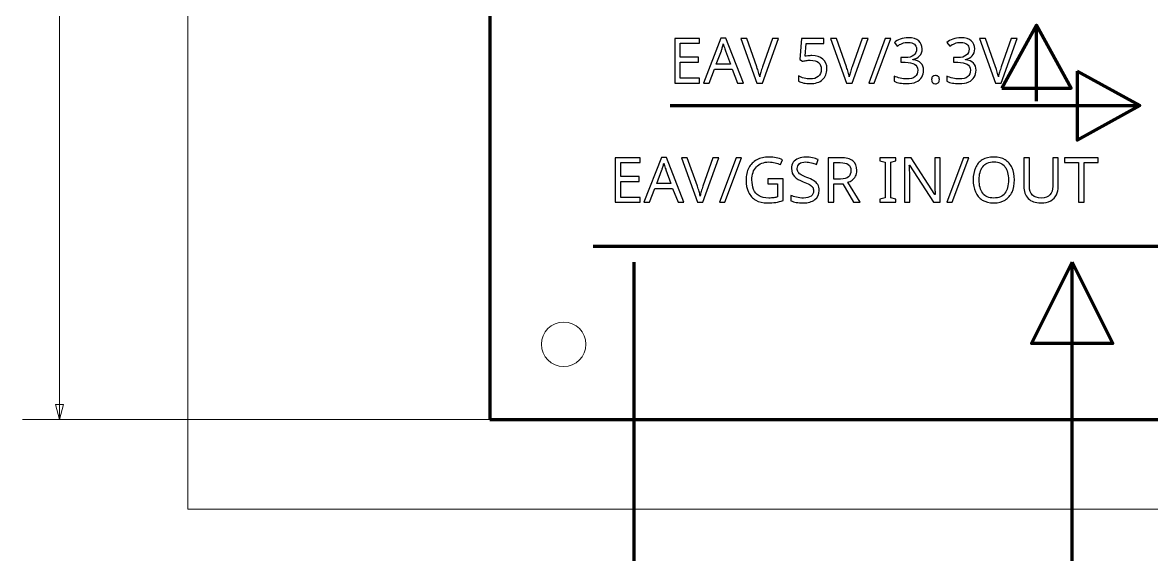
# Model space of a CAD drawing. Header units: inches. Extents: x -6.7 to 20.3, y -5.6 to 12.6.
# Drawn here: x -6.687 to -3.68, y -1.174 to 0.244 of the extents above; entities that cross this region are included whole.
import ezdxf
from ezdxf.lldxf.tags import DXFTag

# ---------------------------------------------------------------- set-up
doc = ezdxf.new("R2010")
doc.units = ezdxf.units.IN
doc.header["$MEASUREMENT"] = 0
doc.layers.add('Layer 1', color=7, linetype='Continuous')
tags = doc.linetypes.add('New Line1', pattern=[1.5, 1, -0.5]).pattern_tags.tags
tags[6:7] = [DXFTag(74, 4), DXFTag(75, 0), DXFTag(340, '0'), DXFTag(46, 1.0), DXFTag(50, 0.0), DXFTag(44, 0.0), DXFTag(45, 0.0)]
tags[4:5] = [DXFTag(74, 4), DXFTag(75, 0), DXFTag(340, '0'), DXFTag(46, 1.0), DXFTag(50, 0.0), DXFTag(44, 0.0), DXFTag(45, 0.0)]

msp = doc.modelspace()

# ---------------------------------------------------------------- linework, layer by layer
at = {"layer": 'Layer 1', "color": 250, "linetype": 'New Line1', "lineweight": 18}
msp.add_lwpolyline([(-6.247, -1.0532), (6.3515, -1.0532), (6.3515, 12.5881), (-6.247, 12.5881), (-6.247, -1.0532)], close=True, dxfattribs=at)
at = {"layer": 'Layer 1', "color": 250, "lineweight": 70}
msp.add_lwpolyline([(-5.4427, -0.8147), (5.5809, -0.8147), (5.5809, 6.6656), (-5.4427, 6.6656), (-5.4427, -0.8147)], close=True, dxfattribs=at)
at = {"layer": 'Layer 1', "color": 250, "lineweight": 18}
msp.add_ellipse((-5.2459, -0.6139), major_axis=(0, 0.0591), ratio=1, dxfattribs=at)
at = {"layer": 'Layer 1', "color": 144, "lineweight": 9}
for points in [[(-5.4427, -0.7163), (-5.4427, -0.7163), (-5.4427, 7.1162), (-5.4427, 7.1162)], [(-6.5887, 2.4215), (-6.5887, 2.4215), (-6.5887, -0.8147), (-6.5887, -0.8147)], [(5.4825, -0.8147), (5.4825, -0.8147), (-6.6871, -0.8147), (-6.6871, -0.8147)]]:
    msp.add_open_spline(points, degree=3, dxfattribs=at)
at = {"layer": 'Layer 1', "color": 142, "lineweight": 70}
for points in [[(-4.0785, 0.0689), (-4.0785, 0.0689), (-3.9862, 0.2366), (-3.9862, 0.2366), (-3.9862, 0.2366), (-3.894, 0.0689), (-3.894, 0.0689), (-3.894, 0.0689), (-4.0785, 0.0689), (-4.0785, 0.0689)], [(-3.8785, 0.1147), (-3.8785, 0.1147), (-3.7108, 0.0225), (-3.7108, 0.0225), (-3.7108, 0.0225), (-3.8785, -0.0697), (-3.8785, -0.0697), (-3.8785, -0.0697), (-3.8785, 0.1147), (-3.8785, 0.1147)]]:
    msp.add_open_spline(points, degree=3, knots=[0, 0, 0, 0, 0.333333, 0.333333, 0.333333, 0.666667, 0.666667, 0.666667, 1, 1, 1, 1], dxfattribs=at)
for points in [[(-3.9862, 0.0343), (-3.9862, 0.0343), (-3.9862, 0.2366), (-3.9862, 0.2366)], [(-4.9622, 0.0225), (-4.9622, 0.0225), (-3.7108, 0.0225), (-3.7108, 0.0225)]]:
    msp.add_open_spline(points, degree=3, dxfattribs=at)
at = {"layer": 'Layer 1', "color": 250}
for points, knots in [([(-4.8837, 0.0828), (-4.8837, 0.0828), (-4.9502, 0.0828), (-4.9502, 0.0828), (-4.9502, 0.0828), (-4.9502, 0.2018), (-4.9502, 0.2018), (-4.9502, 0.2018), (-4.8837, 0.2018), (-4.8837, 0.2018), (-4.8837, 0.2018), (-4.8837, 0.1886), (-4.8837, 0.1886), (-4.8837, 0.1886), (-4.9352, 0.1886), (-4.9352, 0.1886), (-4.9352, 0.1886), (-4.9352, 0.1515), (-4.9352, 0.1515), (-4.9352, 0.1515), (-4.8867, 0.1515), (-4.8867, 0.1515), (-4.8867, 0.1515), (-4.8867, 0.1385), (-4.8867, 0.1385), (-4.8867, 0.1385), (-4.9352, 0.1385), (-4.9352, 0.1385), (-4.9352, 0.1385), (-4.9352, 0.096), (-4.9352, 0.096), (-4.9352, 0.096), (-4.8837, 0.096), (-4.8837, 0.096), (-4.8837, 0.096), (-4.8837, 0.0828), (-4.8837, 0.0828)], [0, 0, 0, 0, 0.083333, 0.083333, 0.083333, 0.166667, 0.166667, 0.166667, 0.25, 0.25, 0.25, 0.333333, 0.333333, 0.333333, 0.416667, 0.416667, 0.416667, 0.5, 0.5, 0.5, 0.583333, 0.583333, 0.583333, 0.666667, 0.666667, 0.666667, 0.75, 0.75, 0.75, 0.833333, 0.833333, 0.833333, 0.916667, 0.916667, 0.916667, 1, 1, 1, 1]), ([(-4.7828, 0.0828), (-4.7828, 0.0828), (-4.7972, 0.1196), (-4.7972, 0.1196), (-4.7972, 0.1196), (-4.8443, 0.1196), (-4.8443, 0.1196), (-4.8443, 0.1196), (-4.8585, 0.0828), (-4.8585, 0.0828), (-4.8585, 0.0828), (-4.8737, 0.0828), (-4.8737, 0.0828), (-4.8737, 0.0828), (-4.8272, 0.2023), (-4.8272, 0.2023), (-4.8272, 0.2023), (-4.8137, 0.2023), (-4.8137, 0.2023), (-4.8137, 0.2023), (-4.7673, 0.0828), (-4.7673, 0.0828), (-4.7673, 0.0828), (-4.7828, 0.0828), (-4.7828, 0.0828)], [0, 0, 0, 0, 0.125, 0.125, 0.125, 0.25, 0.25, 0.25, 0.375, 0.375, 0.375, 0.5, 0.5, 0.5, 0.625, 0.625, 0.625, 0.75, 0.75, 0.75, 0.875, 0.875, 0.875, 1, 1, 1, 1]), ([(-4.815, 0.169), (-4.8153, 0.1699), (-4.8159, 0.1715), (-4.8167, 0.1738), (-4.8175, 0.1761), (-4.8182, 0.1786), (-4.8189, 0.1811), (-4.8196, 0.1836), (-4.8202, 0.1855), (-4.8207, 0.1868), (-4.8215, 0.1834), (-4.8223, 0.18), (-4.8233, 0.1767), (-4.8243, 0.1734), (-4.8252, 0.1709), (-4.8258, 0.169), (-4.8258, 0.169), (-4.8393, 0.133), (-4.8393, 0.133), (-4.8393, 0.133), (-4.8017, 0.133), (-4.8017, 0.133), (-4.8017, 0.133), (-4.815, 0.169), (-4.815, 0.169)], [0, 0, 0, 0, 0.125, 0.125, 0.125, 0.25, 0.25, 0.25, 0.375, 0.375, 0.375, 0.5, 0.5, 0.5, 0.625, 0.625, 0.625, 0.75, 0.75, 0.75, 0.875, 0.875, 0.875, 1, 1, 1, 1]), ([(-4.6738, 0.2018), (-4.6738, 0.2018), (-4.7163, 0.0828), (-4.7163, 0.0828), (-4.7163, 0.0828), (-4.7313, 0.0828), (-4.7313, 0.0828), (-4.7313, 0.0828), (-4.7738, 0.2018), (-4.7738, 0.2018), (-4.7738, 0.2018), (-4.7582, 0.2018), (-4.7582, 0.2018), (-4.7582, 0.2018), (-4.7313, 0.1255), (-4.7313, 0.1255), (-4.7296, 0.1206), (-4.7281, 0.116), (-4.7268, 0.1117), (-4.7256, 0.1074), (-4.7246, 0.1034), (-4.7238, 0.0995), (-4.7231, 0.1034), (-4.7221, 0.1075), (-4.7208, 0.1118), (-4.7196, 0.1161), (-4.7181, 0.1208), (-4.7163, 0.1258), (-4.7163, 0.1258), (-4.6897, 0.2018), (-4.6897, 0.2018), (-4.6897, 0.2018), (-4.6738, 0.2018), (-4.6738, 0.2018)], [0, 0, 0, 0, 0.090909, 0.090909, 0.090909, 0.181818, 0.181818, 0.181818, 0.272727, 0.272727, 0.272727, 0.363636, 0.363636, 0.363636, 0.454545, 0.454545, 0.454545, 0.545455, 0.545455, 0.545455, 0.636364, 0.636364, 0.636364, 0.727273, 0.727273, 0.727273, 0.818182, 0.818182, 0.818182, 0.909091, 0.909091, 0.909091, 1, 1, 1, 1]), ([(-4.5847, 0.1558), (-4.5725, 0.1558), (-4.5627, 0.1528), (-4.5555, 0.1466), (-4.5483, 0.1405), (-4.5447, 0.1319), (-4.5447, 0.1208), (-4.5447, 0.1085), (-4.5486, 0.0988), (-4.5564, 0.0917), (-4.5643, 0.0847), (-4.5752, 0.0811), (-4.5892, 0.0811), (-4.5953, 0.0811), (-4.601, 0.0817), (-4.6064, 0.0828), (-4.6118, 0.0839), (-4.6163, 0.0855), (-4.62, 0.0876), (-4.62, 0.0876), (-4.62, 0.1015), (-4.62, 0.1015), (-4.616, 0.099), (-4.6111, 0.0971), (-4.6054, 0.0957), (-4.5997, 0.0943), (-4.5942, 0.0936), (-4.589, 0.0936), (-4.5802, 0.0936), (-4.5731, 0.0957), (-4.5678, 0.0999), (-4.5624, 0.1041), (-4.5597, 0.1105), (-4.5597, 0.1193), (-4.5597, 0.1271), (-4.5621, 0.1331), (-4.5668, 0.1372), (-4.5716, 0.1414), (-4.5792, 0.1435), (-4.5895, 0.1435), (-4.5926, 0.1435), (-4.5962, 0.1432), (-4.6002, 0.1426), (-4.6042, 0.1421), (-4.6074, 0.1415), (-4.6098, 0.141), (-4.6098, 0.141), (-4.6172, 0.1456), (-4.6172, 0.1456), (-4.6172, 0.1456), (-4.6127, 0.2018), (-4.6127, 0.2018), (-4.6127, 0.2018), (-4.553, 0.2018), (-4.553, 0.2018), (-4.553, 0.2018), (-4.553, 0.1885), (-4.553, 0.1885), (-4.553, 0.1885), (-4.6002, 0.1885), (-4.6002, 0.1885), (-4.6002, 0.1885), (-4.603, 0.154), (-4.603, 0.154), (-4.6011, 0.1543), (-4.5986, 0.1547), (-4.5953, 0.1551), (-4.5921, 0.1556), (-4.5886, 0.1558), (-4.5847, 0.1558)], [0, 0, 0, 0, 0.043478, 0.043478, 0.043478, 0.086957, 0.086957, 0.086957, 0.130435, 0.130435, 0.130435, 0.173913, 0.173913, 0.173913, 0.217391, 0.217391, 0.217391, 0.26087, 0.26087, 0.26087, 0.304348, 0.304348, 0.304348, 0.347826, 0.347826, 0.347826, 0.391304, 0.391304, 0.391304, 0.434783, 0.434783, 0.434783, 0.478261, 0.478261, 0.478261, 0.521739, 0.521739, 0.521739, 0.565217, 0.565217, 0.565217, 0.608696, 0.608696, 0.608696, 0.652174, 0.652174, 0.652174, 0.695652, 0.695652, 0.695652, 0.73913, 0.73913, 0.73913, 0.782609, 0.782609, 0.782609, 0.826087, 0.826087, 0.826087, 0.869565, 0.869565, 0.869565, 0.913043, 0.913043, 0.913043, 0.956522, 0.956522, 0.956522, 1, 1, 1, 1]), ([(-4.4352, 0.2018), (-4.4352, 0.2018), (-4.4777, 0.0828), (-4.4777, 0.0828), (-4.4777, 0.0828), (-4.4927, 0.0828), (-4.4927, 0.0828), (-4.4927, 0.0828), (-4.5352, 0.2018), (-4.5352, 0.2018), (-4.5352, 0.2018), (-4.5195, 0.2018), (-4.5195, 0.2018), (-4.5195, 0.2018), (-4.4927, 0.1255), (-4.4927, 0.1255), (-4.4909, 0.1206), (-4.4894, 0.116), (-4.4882, 0.1117), (-4.487, 0.1074), (-4.486, 0.1034), (-4.4852, 0.0995), (-4.4844, 0.1034), (-4.4834, 0.1075), (-4.4822, 0.1118), (-4.481, 0.1161), (-4.4795, 0.1208), (-4.4777, 0.1258), (-4.4777, 0.1258), (-4.451, 0.2018), (-4.451, 0.2018), (-4.451, 0.2018), (-4.4352, 0.2018), (-4.4352, 0.2018)], [0, 0, 0, 0, 0.090909, 0.090909, 0.090909, 0.181818, 0.181818, 0.181818, 0.272727, 0.272727, 0.272727, 0.363636, 0.363636, 0.363636, 0.454545, 0.454545, 0.454545, 0.545455, 0.545455, 0.545455, 0.636364, 0.636364, 0.636364, 0.727273, 0.727273, 0.727273, 0.818182, 0.818182, 0.818182, 0.909091, 0.909091, 0.909091, 1, 1, 1, 1]), ([(-4.3748, 0.2018), (-4.3748, 0.2018), (-4.4192, 0.0828), (-4.4192, 0.0828), (-4.4192, 0.0828), (-4.4335, 0.0828), (-4.4335, 0.0828), (-4.4335, 0.0828), (-4.3892, 0.2018), (-4.3892, 0.2018), (-4.3892, 0.2018), (-4.3748, 0.2018), (-4.3748, 0.2018)], [0, 0, 0, 0, 0.25, 0.25, 0.25, 0.5, 0.5, 0.5, 0.75, 0.75, 0.75, 1, 1, 1, 1]), ([(-4.291, 0.174), (-4.291, 0.166), (-4.2932, 0.1596), (-4.2977, 0.1549), (-4.3021, 0.1502), (-4.3081, 0.147), (-4.3157, 0.1455), (-4.3157, 0.1455), (-4.3157, 0.1448), (-4.3157, 0.1448), (-4.3061, 0.1437), (-4.299, 0.1407), (-4.2943, 0.1358), (-4.2897, 0.1309), (-4.2873, 0.1245), (-4.2873, 0.1166), (-4.2873, 0.1098), (-4.289, 0.1036), (-4.2922, 0.0982), (-4.2954, 0.0928), (-4.3004, 0.0886), (-4.3071, 0.0856), (-4.3138, 0.0826), (-4.3225, 0.0811), (-4.333, 0.0811), (-4.3392, 0.0811), (-4.345, 0.0816), (-4.3503, 0.0826), (-4.3557, 0.0835), (-4.3608, 0.0852), (-4.3657, 0.0876), (-4.3657, 0.0876), (-4.3657, 0.1013), (-4.3657, 0.1013), (-4.3607, 0.0989), (-4.3553, 0.0969), (-4.3495, 0.0956), (-4.3437, 0.0942), (-4.3382, 0.0935), (-4.3328, 0.0935), (-4.3222, 0.0935), (-4.3145, 0.0956), (-4.3098, 0.0997), (-4.305, 0.1039), (-4.3027, 0.1096), (-4.3027, 0.117), (-4.3027, 0.1244), (-4.3056, 0.1298), (-4.3114, 0.1331), (-4.3173, 0.1363), (-4.3255, 0.138), (-4.336, 0.138), (-4.336, 0.138), (-4.3475, 0.138), (-4.3475, 0.138), (-4.3475, 0.138), (-4.3475, 0.1505), (-4.3475, 0.1505), (-4.3475, 0.1505), (-4.3358, 0.1505), (-4.3358, 0.1505), (-4.3261, 0.1505), (-4.3186, 0.1525), (-4.3136, 0.1566), (-4.3085, 0.1608), (-4.306, 0.1662), (-4.306, 0.173), (-4.306, 0.1788), (-4.308, 0.1832), (-4.3118, 0.1864), (-4.3157, 0.1896), (-4.321, 0.1911), (-4.3277, 0.1911), (-4.3341, 0.1911), (-4.3396, 0.1902), (-4.3442, 0.1883), (-4.3487, 0.1864), (-4.3532, 0.184), (-4.3577, 0.1811), (-4.3577, 0.1811), (-4.365, 0.1911), (-4.365, 0.1911), (-4.3608, 0.1945), (-4.3555, 0.1974), (-4.3493, 0.1998), (-4.343, 0.2023), (-4.3358, 0.2035), (-4.3278, 0.2035), (-4.3154, 0.2035), (-4.3061, 0.2007), (-4.3001, 0.1951), (-4.294, 0.1896), (-4.291, 0.1825), (-4.291, 0.174)], [0, 0, 0, 0, 0.032258, 0.032258, 0.032258, 0.064516, 0.064516, 0.064516, 0.096774, 0.096774, 0.096774, 0.129032, 0.129032, 0.129032, 0.16129, 0.16129, 0.16129, 0.193548, 0.193548, 0.193548, 0.225806, 0.225806, 0.225806, 0.258065, 0.258065, 0.258065, 0.290323, 0.290323, 0.290323, 0.322581, 0.322581, 0.322581, 0.354839, 0.354839, 0.354839, 0.387097, 0.387097, 0.387097, 0.419355, 0.419355, 0.419355, 0.451613, 0.451613, 0.451613, 0.483871, 0.483871, 0.483871, 0.516129, 0.516129, 0.516129, 0.548387, 0.548387, 0.548387, 0.580645, 0.580645, 0.580645, 0.612903, 0.612903, 0.612903, 0.645161, 0.645161, 0.645161, 0.677419, 0.677419, 0.677419, 0.709677, 0.709677, 0.709677, 0.741935, 0.741935, 0.741935, 0.774194, 0.774194, 0.774194, 0.806452, 0.806452, 0.806452, 0.83871, 0.83871, 0.83871, 0.870968, 0.870968, 0.870968, 0.903226, 0.903226, 0.903226, 0.935484, 0.935484, 0.935484, 0.967742, 0.967742, 0.967742, 1, 1, 1, 1]), ([(-4.151, 0.174), (-4.151, 0.166), (-4.1532, 0.1596), (-4.1577, 0.1549), (-4.1621, 0.1502), (-4.1681, 0.147), (-4.1757, 0.1455), (-4.1757, 0.1455), (-4.1757, 0.1448), (-4.1757, 0.1448), (-4.1661, 0.1437), (-4.159, 0.1407), (-4.1543, 0.1358), (-4.1497, 0.1309), (-4.1474, 0.1245), (-4.1474, 0.1166), (-4.1474, 0.1098), (-4.149, 0.1036), (-4.1522, 0.0982), (-4.1554, 0.0928), (-4.1604, 0.0886), (-4.1671, 0.0856), (-4.1738, 0.0826), (-4.1825, 0.0811), (-4.193, 0.0811), (-4.1992, 0.0811), (-4.205, 0.0816), (-4.2103, 0.0826), (-4.2157, 0.0835), (-4.2208, 0.0852), (-4.2257, 0.0876), (-4.2257, 0.0876), (-4.2257, 0.1013), (-4.2257, 0.1013), (-4.2207, 0.0989), (-4.2153, 0.0969), (-4.2095, 0.0956), (-4.2037, 0.0942), (-4.1982, 0.0935), (-4.1928, 0.0935), (-4.1822, 0.0935), (-4.1745, 0.0956), (-4.1698, 0.0997), (-4.165, 0.1039), (-4.1627, 0.1096), (-4.1627, 0.117), (-4.1627, 0.1244), (-4.1656, 0.1298), (-4.1714, 0.1331), (-4.1773, 0.1363), (-4.1855, 0.138), (-4.196, 0.138), (-4.196, 0.138), (-4.2075, 0.138), (-4.2075, 0.138), (-4.2075, 0.138), (-4.2075, 0.1505), (-4.2075, 0.1505), (-4.2075, 0.1505), (-4.1958, 0.1505), (-4.1958, 0.1505), (-4.1861, 0.1505), (-4.1787, 0.1525), (-4.1736, 0.1566), (-4.1685, 0.1608), (-4.166, 0.1662), (-4.166, 0.173), (-4.166, 0.1788), (-4.168, 0.1832), (-4.1718, 0.1864), (-4.1757, 0.1896), (-4.181, 0.1911), (-4.1877, 0.1911), (-4.1941, 0.1911), (-4.1996, 0.1902), (-4.2042, 0.1883), (-4.2087, 0.1864), (-4.2132, 0.184), (-4.2177, 0.1811), (-4.2177, 0.1811), (-4.225, 0.1911), (-4.225, 0.1911), (-4.2208, 0.1945), (-4.2155, 0.1974), (-4.2093, 0.1998), (-4.203, 0.2023), (-4.1958, 0.2035), (-4.1878, 0.2035), (-4.1754, 0.2035), (-4.1662, 0.2007), (-4.1601, 0.1951), (-4.154, 0.1896), (-4.151, 0.1825), (-4.151, 0.174)], [0, 0, 0, 0, 0.032258, 0.032258, 0.032258, 0.064516, 0.064516, 0.064516, 0.096774, 0.096774, 0.096774, 0.129032, 0.129032, 0.129032, 0.16129, 0.16129, 0.16129, 0.193548, 0.193548, 0.193548, 0.225806, 0.225806, 0.225806, 0.258065, 0.258065, 0.258065, 0.290323, 0.290323, 0.290323, 0.322581, 0.322581, 0.322581, 0.354839, 0.354839, 0.354839, 0.387097, 0.387097, 0.387097, 0.419355, 0.419355, 0.419355, 0.451613, 0.451613, 0.451613, 0.483871, 0.483871, 0.483871, 0.516129, 0.516129, 0.516129, 0.548387, 0.548387, 0.548387, 0.580645, 0.580645, 0.580645, 0.612903, 0.612903, 0.612903, 0.645161, 0.645161, 0.645161, 0.677419, 0.677419, 0.677419, 0.709677, 0.709677, 0.709677, 0.741935, 0.741935, 0.741935, 0.774194, 0.774194, 0.774194, 0.806452, 0.806452, 0.806452, 0.83871, 0.83871, 0.83871, 0.870968, 0.870968, 0.870968, 0.903226, 0.903226, 0.903226, 0.935484, 0.935484, 0.935484, 0.967742, 0.967742, 0.967742, 1, 1, 1, 1]), ([(-4.0379, 0.2018), (-4.0379, 0.2018), (-4.0804, 0.0828), (-4.0804, 0.0828), (-4.0804, 0.0828), (-4.0954, 0.0828), (-4.0954, 0.0828), (-4.0954, 0.0828), (-4.1379, 0.2018), (-4.1379, 0.2018), (-4.1379, 0.2018), (-4.1222, 0.2018), (-4.1222, 0.2018), (-4.1222, 0.2018), (-4.0954, 0.1255), (-4.0954, 0.1255), (-4.0936, 0.1206), (-4.0921, 0.116), (-4.0909, 0.1117), (-4.0896, 0.1074), (-4.0886, 0.1034), (-4.0879, 0.0995), (-4.0871, 0.1034), (-4.0861, 0.1075), (-4.0849, 0.1118), (-4.0836, 0.1161), (-4.0821, 0.1208), (-4.0804, 0.1258), (-4.0804, 0.1258), (-4.0537, 0.2018), (-4.0537, 0.2018), (-4.0537, 0.2018), (-4.0379, 0.2018), (-4.0379, 0.2018)], [0, 0, 0, 0, 0.090909, 0.090909, 0.090909, 0.181818, 0.181818, 0.181818, 0.272727, 0.272727, 0.272727, 0.363636, 0.363636, 0.363636, 0.454545, 0.454545, 0.454545, 0.545455, 0.545455, 0.545455, 0.636364, 0.636364, 0.636364, 0.727273, 0.727273, 0.727273, 0.818182, 0.818182, 0.818182, 0.909091, 0.909091, 0.909091, 1, 1, 1, 1]), ([(-4.2658, 0.0918), (-4.2658, 0.0959), (-4.2648, 0.0988), (-4.2628, 0.1005), (-4.2608, 0.1021), (-4.2585, 0.103), (-4.2557, 0.103), (-4.2528, 0.103), (-4.2503, 0.1021), (-4.2483, 0.1005), (-4.2462, 0.0988), (-4.2452, 0.0959), (-4.2452, 0.0918), (-4.2452, 0.0878), (-4.2462, 0.0849), (-4.2483, 0.0831), (-4.2503, 0.0814), (-4.2528, 0.0805), (-4.2557, 0.0805), (-4.2585, 0.0805), (-4.2608, 0.0814), (-4.2628, 0.0831), (-4.2648, 0.0849), (-4.2658, 0.0878), (-4.2658, 0.0918)], [0, 0, 0, 0, 0.125, 0.125, 0.125, 0.25, 0.25, 0.25, 0.375, 0.375, 0.375, 0.5, 0.5, 0.5, 0.625, 0.625, 0.625, 0.75, 0.75, 0.75, 0.875, 0.875, 0.875, 1, 1, 1, 1]), ([(-5.0422, -0.2353), (-5.0422, -0.2353), (-5.1087, -0.2353), (-5.1087, -0.2353), (-5.1087, -0.2353), (-5.1087, -0.1163), (-5.1087, -0.1163), (-5.1087, -0.1163), (-5.0422, -0.1163), (-5.0422, -0.1163), (-5.0422, -0.1163), (-5.0422, -0.1295), (-5.0422, -0.1295), (-5.0422, -0.1295), (-5.0937, -0.1295), (-5.0937, -0.1295), (-5.0937, -0.1295), (-5.0937, -0.1666), (-5.0937, -0.1666), (-5.0937, -0.1666), (-5.0452, -0.1666), (-5.0452, -0.1666), (-5.0452, -0.1666), (-5.0452, -0.1796), (-5.0452, -0.1796), (-5.0452, -0.1796), (-5.0937, -0.1796), (-5.0937, -0.1796), (-5.0937, -0.1796), (-5.0937, -0.2221), (-5.0937, -0.2221), (-5.0937, -0.2221), (-5.0422, -0.2221), (-5.0422, -0.2221), (-5.0422, -0.2221), (-5.0422, -0.2353), (-5.0422, -0.2353)], [0, 0, 0, 0, 0.083333, 0.083333, 0.083333, 0.166667, 0.166667, 0.166667, 0.25, 0.25, 0.25, 0.333333, 0.333333, 0.333333, 0.416667, 0.416667, 0.416667, 0.5, 0.5, 0.5, 0.583333, 0.583333, 0.583333, 0.666667, 0.666667, 0.666667, 0.75, 0.75, 0.75, 0.833333, 0.833333, 0.833333, 0.916667, 0.916667, 0.916667, 1, 1, 1, 1]), ([(-4.9413, -0.2353), (-4.9413, -0.2353), (-4.9557, -0.1985), (-4.9557, -0.1985), (-4.9557, -0.1985), (-5.0028, -0.1985), (-5.0028, -0.1985), (-5.0028, -0.1985), (-5.017, -0.2353), (-5.017, -0.2353), (-5.017, -0.2353), (-5.0322, -0.2353), (-5.0322, -0.2353), (-5.0322, -0.2353), (-4.9857, -0.1158), (-4.9857, -0.1158), (-4.9857, -0.1158), (-4.9722, -0.1158), (-4.9722, -0.1158), (-4.9722, -0.1158), (-4.9258, -0.2353), (-4.9258, -0.2353), (-4.9258, -0.2353), (-4.9413, -0.2353), (-4.9413, -0.2353)], [0, 0, 0, 0, 0.125, 0.125, 0.125, 0.25, 0.25, 0.25, 0.375, 0.375, 0.375, 0.5, 0.5, 0.5, 0.625, 0.625, 0.625, 0.75, 0.75, 0.75, 0.875, 0.875, 0.875, 1, 1, 1, 1]), ([(-4.8323, -0.1163), (-4.8323, -0.1163), (-4.8748, -0.2353), (-4.8748, -0.2353), (-4.8748, -0.2353), (-4.8898, -0.2353), (-4.8898, -0.2353), (-4.8898, -0.2353), (-4.9323, -0.1163), (-4.9323, -0.1163), (-4.9323, -0.1163), (-4.9167, -0.1163), (-4.9167, -0.1163), (-4.9167, -0.1163), (-4.8898, -0.1926), (-4.8898, -0.1926), (-4.8881, -0.1975), (-4.8866, -0.2021), (-4.8853, -0.2064), (-4.8841, -0.2107), (-4.8831, -0.2147), (-4.8823, -0.2186), (-4.8816, -0.2147), (-4.8806, -0.2106), (-4.8793, -0.2063), (-4.8781, -0.202), (-4.8766, -0.1973), (-4.8748, -0.1923), (-4.8748, -0.1923), (-4.8482, -0.1163), (-4.8482, -0.1163), (-4.8482, -0.1163), (-4.8323, -0.1163), (-4.8323, -0.1163)], [0, 0, 0, 0, 0.090909, 0.090909, 0.090909, 0.181818, 0.181818, 0.181818, 0.272727, 0.272727, 0.272727, 0.363636, 0.363636, 0.363636, 0.454545, 0.454545, 0.454545, 0.545455, 0.545455, 0.545455, 0.636364, 0.636364, 0.636364, 0.727273, 0.727273, 0.727273, 0.818182, 0.818182, 0.818182, 0.909091, 0.909091, 0.909091, 1, 1, 1, 1]), ([(-4.772, -0.1163), (-4.772, -0.1163), (-4.8163, -0.2353), (-4.8163, -0.2353), (-4.8163, -0.2353), (-4.8307, -0.2353), (-4.8307, -0.2353), (-4.8307, -0.2353), (-4.7863, -0.1163), (-4.7863, -0.1163), (-4.7863, -0.1163), (-4.772, -0.1163), (-4.772, -0.1163)], [0, 0, 0, 0, 0.25, 0.25, 0.25, 0.5, 0.5, 0.5, 0.75, 0.75, 0.75, 1, 1, 1, 1]), ([(-4.7025, -0.1725), (-4.7025, -0.1725), (-4.6613, -0.1725), (-4.6613, -0.1725), (-4.6613, -0.1725), (-4.6613, -0.2308), (-4.6613, -0.2308), (-4.6678, -0.2329), (-4.6743, -0.2345), (-4.6808, -0.2355), (-4.6874, -0.2365), (-4.6948, -0.237), (-4.7032, -0.237), (-4.7155, -0.237), (-4.7259, -0.2345), (-4.7343, -0.2295), (-4.7428, -0.2246), (-4.7492, -0.2175), (-4.7536, -0.2084), (-4.758, -0.1992), (-4.7602, -0.1883), (-4.7602, -0.1758), (-4.7602, -0.1633), (-4.7577, -0.1526), (-4.7528, -0.1435), (-4.7479, -0.1343), (-4.7409, -0.1273), (-4.7317, -0.1222), (-4.7226, -0.1172), (-4.7115, -0.1146), (-4.6985, -0.1146), (-4.6918, -0.1146), (-4.6855, -0.1152), (-4.6796, -0.1165), (-4.6736, -0.1177), (-4.6681, -0.1194), (-4.663, -0.1216), (-4.663, -0.1216), (-4.6687, -0.1346), (-4.6687, -0.1346), (-4.6729, -0.1327), (-4.6776, -0.1311), (-4.6829, -0.1298), (-4.6882, -0.1285), (-4.6937, -0.1278), (-4.6993, -0.1278), (-4.7136, -0.1278), (-4.7246, -0.1321), (-4.7326, -0.1406), (-4.7405, -0.1492), (-4.7445, -0.1609), (-4.7445, -0.1758), (-4.7445, -0.1852), (-4.743, -0.1936), (-4.7399, -0.2009), (-4.7369, -0.2082), (-4.7321, -0.2138), (-4.7255, -0.2179), (-4.7189, -0.2219), (-4.7103, -0.224), (-4.6997, -0.224), (-4.6944, -0.224), (-4.69, -0.2237), (-4.6863, -0.2231), (-4.6827, -0.2226), (-4.6793, -0.2219), (-4.6763, -0.2211), (-4.6763, -0.2211), (-4.6763, -0.1858), (-4.6763, -0.1858), (-4.6763, -0.1858), (-4.7025, -0.1858), (-4.7025, -0.1858), (-4.7025, -0.1858), (-4.7025, -0.1725), (-4.7025, -0.1725)], [0, 0, 0, 0, 0.04, 0.04, 0.04, 0.08, 0.08, 0.08, 0.12, 0.12, 0.12, 0.16, 0.16, 0.16, 0.2, 0.2, 0.2, 0.24, 0.24, 0.24, 0.28, 0.28, 0.28, 0.32, 0.32, 0.32, 0.36, 0.36, 0.36, 0.4, 0.4, 0.4, 0.44, 0.44, 0.44, 0.48, 0.48, 0.48, 0.52, 0.52, 0.52, 0.56, 0.56, 0.56, 0.6, 0.6, 0.6, 0.64, 0.64, 0.64, 0.68, 0.68, 0.68, 0.72, 0.72, 0.72, 0.76, 0.76, 0.76, 0.8, 0.8, 0.8, 0.84, 0.84, 0.84, 0.88, 0.88, 0.88, 0.92, 0.92, 0.92, 0.96, 0.96, 0.96, 1, 1, 1, 1]), ([(-4.5653, -0.2035), (-4.5653, -0.214), (-4.5692, -0.2222), (-4.5768, -0.2281), (-4.5845, -0.234), (-4.5948, -0.237), (-4.6078, -0.237), (-4.6145, -0.237), (-4.6207, -0.2365), (-4.6263, -0.2355), (-4.632, -0.2345), (-4.6367, -0.2331), (-4.6405, -0.2313), (-4.6405, -0.2313), (-4.6405, -0.217), (-4.6405, -0.217), (-4.6365, -0.2187), (-4.6315, -0.2203), (-4.6256, -0.2218), (-4.6196, -0.2232), (-4.6135, -0.224), (-4.6072, -0.224), (-4.5983, -0.224), (-4.5916, -0.2222), (-4.5871, -0.2188), (-4.5826, -0.2153), (-4.5803, -0.2107), (-4.5803, -0.2048), (-4.5803, -0.2009), (-4.5812, -0.1976), (-4.5828, -0.195), (-4.5845, -0.1923), (-4.5874, -0.1898), (-4.5914, -0.1875), (-4.5955, -0.1853), (-4.6011, -0.1828), (-4.6083, -0.1803), (-4.6184, -0.1766), (-4.6261, -0.1721), (-4.6312, -0.1668), (-4.6364, -0.1615), (-4.639, -0.1542), (-4.639, -0.145), (-4.639, -0.1386), (-4.6374, -0.1332), (-4.6342, -0.1287), (-4.6309, -0.1242), (-4.6265, -0.1207), (-4.6207, -0.1183), (-4.615, -0.1158), (-4.6084, -0.1146), (-4.601, -0.1146), (-4.5944, -0.1146), (-4.5884, -0.1152), (-4.583, -0.1165), (-4.5776, -0.1177), (-4.5726, -0.1193), (-4.5682, -0.1213), (-4.5682, -0.1213), (-4.5728, -0.1341), (-4.5728, -0.1341), (-4.5769, -0.1323), (-4.5814, -0.1308), (-4.5862, -0.1296), (-4.5911, -0.1284), (-4.5961, -0.1278), (-4.6013, -0.1278), (-4.6088, -0.1278), (-4.6144, -0.1294), (-4.6182, -0.1325), (-4.6219, -0.1357), (-4.6238, -0.1399), (-4.6238, -0.1451), (-4.6238, -0.1491), (-4.623, -0.1525), (-4.6213, -0.1551), (-4.6197, -0.1578), (-4.6169, -0.1602), (-4.6132, -0.1623), (-4.6094, -0.1644), (-4.6043, -0.1667), (-4.5978, -0.1691), (-4.5908, -0.1717), (-4.5849, -0.1744), (-4.5801, -0.1774), (-4.5752, -0.1803), (-4.5716, -0.1838), (-4.5691, -0.188), (-4.5666, -0.1921), (-4.5653, -0.1972), (-4.5653, -0.2035)], [0, 0, 0, 0, 0.033333, 0.033333, 0.033333, 0.066667, 0.066667, 0.066667, 0.1, 0.1, 0.1, 0.133333, 0.133333, 0.133333, 0.166667, 0.166667, 0.166667, 0.2, 0.2, 0.2, 0.233333, 0.233333, 0.233333, 0.266667, 0.266667, 0.266667, 0.3, 0.3, 0.3, 0.333333, 0.333333, 0.333333, 0.366667, 0.366667, 0.366667, 0.4, 0.4, 0.4, 0.433333, 0.433333, 0.433333, 0.466667, 0.466667, 0.466667, 0.5, 0.5, 0.5, 0.533333, 0.533333, 0.533333, 0.566667, 0.566667, 0.566667, 0.6, 0.6, 0.6, 0.633333, 0.633333, 0.633333, 0.666667, 0.666667, 0.666667, 0.7, 0.7, 0.7, 0.733333, 0.733333, 0.733333, 0.766667, 0.766667, 0.766667, 0.8, 0.8, 0.8, 0.833333, 0.833333, 0.833333, 0.866667, 0.866667, 0.866667, 0.9, 0.9, 0.9, 0.933333, 0.933333, 0.933333, 0.966667, 0.966667, 0.966667, 1, 1, 1, 1]), ([(-4.5085, -0.1163), (-4.4937, -0.1163), (-4.4828, -0.1191), (-4.4757, -0.1247), (-4.4687, -0.1303), (-4.4652, -0.1388), (-4.4652, -0.1501), (-4.4652, -0.1565), (-4.4663, -0.1617), (-4.4687, -0.166), (-4.471, -0.1702), (-4.474, -0.1735), (-4.4776, -0.176), (-4.4812, -0.1785), (-4.485, -0.1805), (-4.489, -0.182), (-4.489, -0.182), (-4.4563, -0.2353), (-4.4563, -0.2353), (-4.4563, -0.2353), (-4.4738, -0.2353), (-4.4738, -0.2353), (-4.4738, -0.2353), (-4.5027, -0.1861), (-4.5027, -0.1861), (-4.5027, -0.1861), (-4.5263, -0.1861), (-4.5263, -0.1861), (-4.5263, -0.1861), (-4.5263, -0.2353), (-4.5263, -0.2353), (-4.5263, -0.2353), (-4.5413, -0.2353), (-4.5413, -0.2353), (-4.5413, -0.2353), (-4.5413, -0.1163), (-4.5413, -0.1163), (-4.5413, -0.1163), (-4.5085, -0.1163), (-4.5085, -0.1163)], [0, 0, 0, 0, 0.076923, 0.076923, 0.076923, 0.153846, 0.153846, 0.153846, 0.230769, 0.230769, 0.230769, 0.307692, 0.307692, 0.307692, 0.384615, 0.384615, 0.384615, 0.461538, 0.461538, 0.461538, 0.538462, 0.538462, 0.538462, 0.615385, 0.615385, 0.615385, 0.692308, 0.692308, 0.692308, 0.769231, 0.769231, 0.769231, 0.846154, 0.846154, 0.846154, 0.923077, 0.923077, 0.923077, 1, 1, 1, 1]), ([(-4.3608, -0.2353), (-4.3608, -0.2353), (-4.4038, -0.2353), (-4.4038, -0.2353), (-4.4038, -0.2353), (-4.4038, -0.2266), (-4.4038, -0.2266), (-4.4038, -0.2266), (-4.3898, -0.2235), (-4.3898, -0.2235), (-4.3898, -0.2235), (-4.3898, -0.1283), (-4.3898, -0.1283), (-4.3898, -0.1283), (-4.4038, -0.125), (-4.4038, -0.125), (-4.4038, -0.125), (-4.4038, -0.1163), (-4.4038, -0.1163), (-4.4038, -0.1163), (-4.3608, -0.1163), (-4.3608, -0.1163), (-4.3608, -0.1163), (-4.3608, -0.125), (-4.3608, -0.125), (-4.3608, -0.125), (-4.3748, -0.1283), (-4.3748, -0.1283), (-4.3748, -0.1283), (-4.3748, -0.2235), (-4.3748, -0.2235), (-4.3748, -0.2235), (-4.3608, -0.2266), (-4.3608, -0.2266), (-4.3608, -0.2266), (-4.3608, -0.2353), (-4.3608, -0.2353)], [0, 0, 0, 0, 0.083333, 0.083333, 0.083333, 0.166667, 0.166667, 0.166667, 0.25, 0.25, 0.25, 0.333333, 0.333333, 0.333333, 0.416667, 0.416667, 0.416667, 0.5, 0.5, 0.5, 0.583333, 0.583333, 0.583333, 0.666667, 0.666667, 0.666667, 0.75, 0.75, 0.75, 0.833333, 0.833333, 0.833333, 0.916667, 0.916667, 0.916667, 1, 1, 1, 1]), ([(-4.2435, -0.2353), (-4.2435, -0.2353), (-4.261, -0.2353), (-4.261, -0.2353), (-4.261, -0.2353), (-4.3247, -0.1365), (-4.3247, -0.1365), (-4.3247, -0.1365), (-4.3253, -0.1365), (-4.3253, -0.1365), (-4.3251, -0.1403), (-4.3248, -0.1452), (-4.3245, -0.151), (-4.3242, -0.1567), (-4.324, -0.1627), (-4.324, -0.1688), (-4.324, -0.1688), (-4.324, -0.2353), (-4.324, -0.2353), (-4.324, -0.2353), (-4.3378, -0.2353), (-4.3378, -0.2353), (-4.3378, -0.2353), (-4.3378, -0.1163), (-4.3378, -0.1163), (-4.3378, -0.1163), (-4.3205, -0.1163), (-4.3205, -0.1163), (-4.3205, -0.1163), (-4.257, -0.2148), (-4.257, -0.2148), (-4.257, -0.2148), (-4.2563, -0.2148), (-4.2563, -0.2148), (-4.2564, -0.213), (-4.2566, -0.2103), (-4.2567, -0.2068), (-4.2569, -0.2032), (-4.2571, -0.1993), (-4.2572, -0.1951), (-4.2574, -0.1909), (-4.2575, -0.187), (-4.2575, -0.1835), (-4.2575, -0.1835), (-4.2575, -0.1163), (-4.2575, -0.1163), (-4.2575, -0.1163), (-4.2435, -0.1163), (-4.2435, -0.1163), (-4.2435, -0.1163), (-4.2435, -0.2353), (-4.2435, -0.2353)], [0, 0, 0, 0, 0.058824, 0.058824, 0.058824, 0.117647, 0.117647, 0.117647, 0.176471, 0.176471, 0.176471, 0.235294, 0.235294, 0.235294, 0.294118, 0.294118, 0.294118, 0.352941, 0.352941, 0.352941, 0.411765, 0.411765, 0.411765, 0.470588, 0.470588, 0.470588, 0.529412, 0.529412, 0.529412, 0.588235, 0.588235, 0.588235, 0.647059, 0.647059, 0.647059, 0.705882, 0.705882, 0.705882, 0.764706, 0.764706, 0.764706, 0.823529, 0.823529, 0.823529, 0.882353, 0.882353, 0.882353, 0.941176, 0.941176, 0.941176, 1, 1, 1, 1]), ([(-4.167, -0.1163), (-4.167, -0.1163), (-4.2113, -0.2353), (-4.2113, -0.2353), (-4.2113, -0.2353), (-4.2257, -0.2353), (-4.2257, -0.2353), (-4.2257, -0.2353), (-4.1813, -0.1163), (-4.1813, -0.1163), (-4.1813, -0.1163), (-4.167, -0.1163), (-4.167, -0.1163)], [0, 0, 0, 0, 0.25, 0.25, 0.25, 0.5, 0.5, 0.5, 0.75, 0.75, 0.75, 1, 1, 1, 1]), ([(-4.0453, -0.1756), (-4.0453, -0.188), (-4.0474, -0.1987), (-4.0516, -0.2079), (-4.0557, -0.217), (-4.0619, -0.2242), (-4.07, -0.2293), (-4.0781, -0.2344), (-4.0882, -0.237), (-4.1002, -0.237), (-4.1125, -0.237), (-4.1227, -0.2344), (-4.1309, -0.2293), (-4.1391, -0.2242), (-4.1452, -0.217), (-4.1492, -0.2078), (-4.1532, -0.1986), (-4.1552, -0.1878), (-4.1552, -0.1755), (-4.1552, -0.1632), (-4.1532, -0.1526), (-4.1492, -0.1435), (-4.1452, -0.1343), (-4.1391, -0.1272), (-4.1309, -0.1221), (-4.1227, -0.117), (-4.1124, -0.1145), (-4.1, -0.1145), (-4.0881, -0.1145), (-4.0781, -0.117), (-4.07, -0.122), (-4.0619, -0.1271), (-4.0557, -0.1342), (-4.0516, -0.1434), (-4.0474, -0.1525), (-4.0453, -0.1633), (-4.0453, -0.1756)], [0, 0, 0, 0, 0.083333, 0.083333, 0.083333, 0.166667, 0.166667, 0.166667, 0.25, 0.25, 0.25, 0.333333, 0.333333, 0.333333, 0.416667, 0.416667, 0.416667, 0.5, 0.5, 0.5, 0.583333, 0.583333, 0.583333, 0.666667, 0.666667, 0.666667, 0.75, 0.75, 0.75, 0.833333, 0.833333, 0.833333, 0.916667, 0.916667, 0.916667, 1, 1, 1, 1]), ([(-3.9285, -0.1933), (-3.9285, -0.2015), (-3.9302, -0.2089), (-3.9335, -0.2155), (-3.9368, -0.2222), (-3.9419, -0.2274), (-3.9487, -0.2312), (-3.9556, -0.235), (-3.9643, -0.237), (-3.9748, -0.237), (-3.9896, -0.237), (-4.0009, -0.2329), (-4.0086, -0.2249), (-4.0163, -0.2168), (-4.0202, -0.2062), (-4.0202, -0.193), (-4.0202, -0.193), (-4.0202, -0.1163), (-4.0202, -0.1163), (-4.0202, -0.1163), (-4.0052, -0.1163), (-4.0052, -0.1163), (-4.0052, -0.1163), (-4.0052, -0.1935), (-4.0052, -0.1935), (-4.0052, -0.2031), (-4.0026, -0.2106), (-3.9974, -0.216), (-3.9922, -0.2213), (-3.9844, -0.224), (-3.974, -0.224), (-3.9632, -0.224), (-3.9554, -0.2211), (-3.9506, -0.2154), (-3.9457, -0.2097), (-3.9433, -0.2023), (-3.9433, -0.1933), (-3.9433, -0.1933), (-3.9433, -0.1163), (-3.9433, -0.1163), (-3.9433, -0.1163), (-3.9285, -0.1163), (-3.9285, -0.1163), (-3.9285, -0.1163), (-3.9285, -0.1933), (-3.9285, -0.1933)], [0, 0, 0, 0, 0.066667, 0.066667, 0.066667, 0.133333, 0.133333, 0.133333, 0.2, 0.2, 0.2, 0.266667, 0.266667, 0.266667, 0.333333, 0.333333, 0.333333, 0.4, 0.4, 0.4, 0.466667, 0.466667, 0.466667, 0.533333, 0.533333, 0.533333, 0.6, 0.6, 0.6, 0.666667, 0.666667, 0.666667, 0.733333, 0.733333, 0.733333, 0.8, 0.8, 0.8, 0.866667, 0.866667, 0.866667, 0.933333, 0.933333, 0.933333, 1, 1, 1, 1]), ([(-3.8595, -0.2353), (-3.8595, -0.2353), (-3.8745, -0.2353), (-3.8745, -0.2353), (-3.8745, -0.2353), (-3.8745, -0.1295), (-3.8745, -0.1295), (-3.8745, -0.1295), (-3.9117, -0.1295), (-3.9117, -0.1295), (-3.9117, -0.1295), (-3.9117, -0.1163), (-3.9117, -0.1163), (-3.9117, -0.1163), (-3.8225, -0.1163), (-3.8225, -0.1163), (-3.8225, -0.1163), (-3.8225, -0.1295), (-3.8225, -0.1295), (-3.8225, -0.1295), (-3.8595, -0.1295), (-3.8595, -0.1295), (-3.8595, -0.1295), (-3.8595, -0.2353), (-3.8595, -0.2353)], [0, 0, 0, 0, 0.125, 0.125, 0.125, 0.25, 0.25, 0.25, 0.375, 0.375, 0.375, 0.5, 0.5, 0.5, 0.625, 0.625, 0.625, 0.75, 0.75, 0.75, 0.875, 0.875, 0.875, 1, 1, 1, 1]), ([(-4.9735, -0.1491), (-4.9738, -0.1482), (-4.9744, -0.1466), (-4.9752, -0.1443), (-4.9759, -0.142), (-4.9767, -0.1395), (-4.9774, -0.137), (-4.9781, -0.1345), (-4.9787, -0.1326), (-4.9792, -0.1313), (-4.9799, -0.1347), (-4.9808, -0.1381), (-4.9818, -0.1414), (-4.9828, -0.1447), (-4.9837, -0.1472), (-4.9843, -0.1491), (-4.9843, -0.1491), (-4.9978, -0.1851), (-4.9978, -0.1851), (-4.9978, -0.1851), (-4.9602, -0.1851), (-4.9602, -0.1851), (-4.9602, -0.1851), (-4.9735, -0.1491), (-4.9735, -0.1491)], [0, 0, 0, 0, 0.125, 0.125, 0.125, 0.25, 0.25, 0.25, 0.375, 0.375, 0.375, 0.5, 0.5, 0.5, 0.625, 0.625, 0.625, 0.75, 0.75, 0.75, 0.875, 0.875, 0.875, 1, 1, 1, 1]), ([(-4.5093, -0.1293), (-4.5093, -0.1293), (-4.5263, -0.1293), (-4.5263, -0.1293), (-4.5263, -0.1293), (-4.5263, -0.1735), (-4.5263, -0.1735), (-4.5263, -0.1735), (-4.5085, -0.1735), (-4.5085, -0.1735), (-4.4988, -0.1735), (-4.4918, -0.1715), (-4.4873, -0.1677), (-4.4829, -0.1639), (-4.4807, -0.1582), (-4.4807, -0.1508), (-4.4807, -0.143), (-4.483, -0.1375), (-4.4877, -0.1342), (-4.4923, -0.1309), (-4.4996, -0.1293), (-4.5093, -0.1293)], [0, 0, 0, 0, 0.142857, 0.142857, 0.142857, 0.285714, 0.285714, 0.285714, 0.428571, 0.428571, 0.428571, 0.571429, 0.571429, 0.571429, 0.714286, 0.714286, 0.714286, 0.857143, 0.857143, 0.857143, 1, 1, 1, 1]), ([(-4.1393, -0.1756), (-4.1393, -0.1906), (-4.1362, -0.2024), (-4.1298, -0.211), (-4.1235, -0.2197), (-4.1136, -0.224), (-4.1002, -0.224), (-4.0866, -0.224), (-4.0767, -0.2197), (-4.0705, -0.211), (-4.0643, -0.2024), (-4.0612, -0.1906), (-4.0612, -0.1756), (-4.0612, -0.1606), (-4.0643, -0.1489), (-4.0705, -0.1404), (-4.0767, -0.1319), (-4.0866, -0.1276), (-4.1, -0.1276), (-4.1134, -0.1276), (-4.1234, -0.1319), (-4.1297, -0.1404), (-4.1361, -0.1489), (-4.1393, -0.1606), (-4.1393, -0.1756)], [0, 0, 0, 0, 0.125, 0.125, 0.125, 0.25, 0.25, 0.25, 0.375, 0.375, 0.375, 0.5, 0.5, 0.5, 0.625, 0.625, 0.625, 0.75, 0.75, 0.75, 0.875, 0.875, 0.875, 1, 1, 1, 1])]:
    msp.add_open_spline(points, degree=3, knots=knots, dxfattribs=at)
at = {"layer": 'Layer 1', "color": 252, "lineweight": 140}
msp.add_open_spline([(-2.5326, -0.3532), (-2.5326, -0.3532), (-5.1677, -0.3532), (-5.1677, -0.3532)], degree=3, dxfattribs=at)
at = {"layer": 'Layer 1', "color": 252, "lineweight": 70}
for points in [[(-5.0594, -0.3953), (-5.0594, -0.3953), (-5.0594, -1.7389), (-5.0594, -1.7389)], [(-3.8914, -1.7389), (-3.8914, -1.7389), (-3.8914, -0.3953), (-3.8914, -0.3953)]]:
    msp.add_open_spline(points, degree=3, dxfattribs=at)
msp.add_open_spline([(-3.8914, -0.3953), (-3.8914, -0.3953), (-3.9994, -0.6113), (-3.9994, -0.6113), (-3.9994, -0.6113), (-3.7834, -0.6113), (-3.7834, -0.6113), (-3.7834, -0.6113), (-3.8914, -0.3953), (-3.8914, -0.3953)], degree=3, knots=[0, 0, 0, 0, 0.333333, 0.333333, 0.333333, 0.666667, 0.666667, 0.666667, 1, 1, 1, 1], dxfattribs=at)
at = {"layer": 'Layer 1', "color": 144, "lineweight": 9}
msp.add_open_spline([(-6.5994, -0.7747), (-6.5994, -0.7747), (-6.5887, -0.8147), (-6.5887, -0.8147), (-6.5887, -0.8147), (-6.578, -0.7747), (-6.578, -0.7747), (-6.578, -0.7747), (-6.5994, -0.7747), (-6.5994, -0.7747)], degree=3, knots=[0, 0, 0, 0, 0.333333, 0.333333, 0.333333, 0.666667, 0.666667, 0.666667, 1, 1, 1, 1], dxfattribs=at)

doc.saveas('drawing.dxf')
